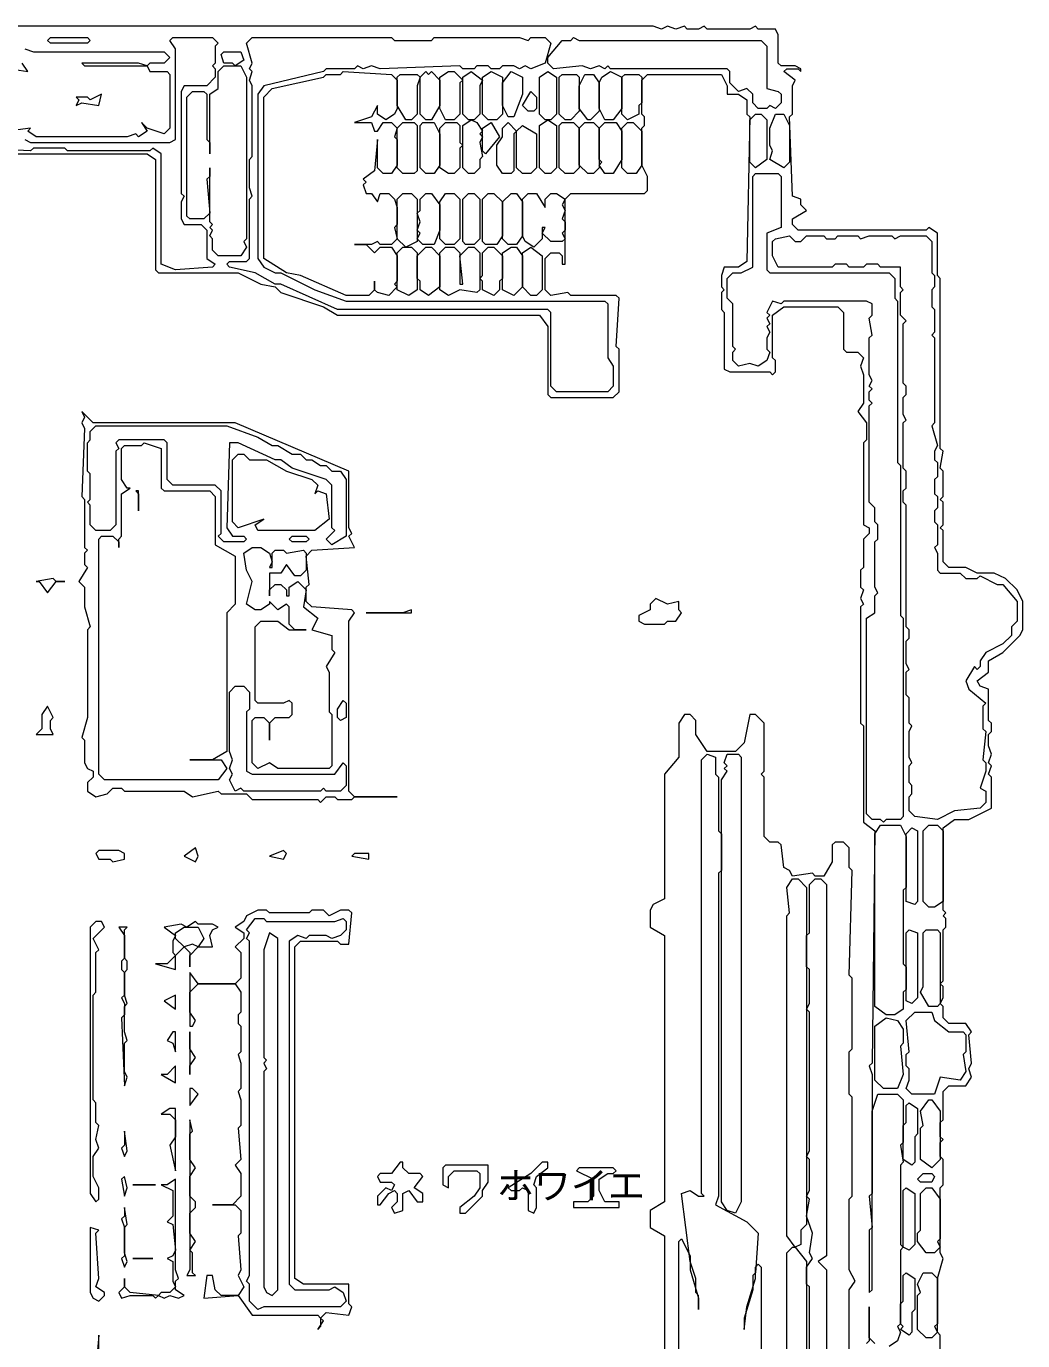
# Model space of a CAD drawing. Header units: millimetres. Extents: x -943 to 57094, y -4146 to 35497.
# Drawn here: x 42423 to 57094, y 16148 to 35497 of the extents above; entities that cross this region are included whole.
import ezdxf

# ---------------------------------------------------------------- set-up
doc = ezdxf.new("R2010")
doc.units = ezdxf.units.MM
doc.layers.add('EDITABLE_ROOM_LABELS', color=7, linetype='Continuous', lineweight=18, true_color=0x50555f)
doc.layers.add('RASTER_CONTOURS', color=7, linetype='Continuous', lineweight=18, true_color=0x50555f)
doc.styles.add('JAPANESE', font='msgothic.ttc')

msp = doc.modelspace()

# ---------------------------------------------------------------- linework, layer by layer
at = {"layer": 'RASTER_CONTOURS'}
for points in [[(55880, 16023), (55880, 16231), (55838, 16273), (55838, 17065), (55922, 17357), (55880, 17441), (55880, 18400), (55922, 18441), (55922, 18817), (55880, 18859), (55880, 19067), (55922, 19109), (55880, 19150), (55880, 19359), (55922, 19401), (55922, 19818), (56006, 19901), (56257, 19901), (56341, 20026), (56299, 20151), (56341, 20235), (56299, 20652), (56341, 20693), (56257, 20818), (56006, 20818), (55922, 20902), (55922, 21069), (55880, 21110), (55922, 21194), (55922, 21361), (55880, 21402), (55922, 21444), (55922, 22195), (55964, 22236), (55964, 22361), (55922, 22403), (55964, 22445), (55922, 22486), (55922, 23696), (56090, 23821), (56299, 23821), (56634, 23988), (56634, 24446), (56592, 24488), (56634, 24613), (56592, 24655), (56634, 24780), (56592, 24905), (56592, 25072), (56634, 25114), (56634, 25239), (56592, 25280), (56592, 25739), (56466, 25781), (56424, 25864), (56592, 25989), (56592, 26156), (56801, 26281), (57052, 26531), (57094, 26615), (57094, 27032), (57010, 27199), (56843, 27366), (56676, 27449), (56424, 27449), (56257, 27532), (56006, 27532), (55922, 27616), (55922, 28074), (55880, 28116), (55922, 28158), (55922, 28491), (55880, 28533), (55922, 28575), (55922, 28950), (55880, 28992), (55922, 29242), (55880, 29284), (55880, 31786), (55838, 31828), (55838, 32453), (55713, 32536), (55671, 32495), (53787, 32495), (53704, 32578), (53704, 32662), (53913, 32787), (53829, 32870), (53829, 32953), (53704, 32995), (53662, 34163), (53704, 34204), (53704, 34621), (53745, 34705), (53578, 34830), (53620, 34872), (53787, 34872), (53829, 34830), (53829, 34872), (53745, 34913), (53536, 34913), (53494, 34955), (53494, 35372), (53452, 35456), (53201, 35456), (53159, 35497), (53076, 35456), (52448, 35456), (52406, 35497), (52322, 35456), (52155, 35456), (52113, 35497), (51987, 35456), (51862, 35497), (51778, 35456), (51653, 35497), (6026, 35497)], [(42402, 33829), (42485, 33787), (44536, 33787), (44620, 33829), (44620, 35164), (44536, 35289), (44578, 35330), (45164, 35330), (45248, 35247), (45206, 35205), (45206, 34955), (45164, 34913), (45206, 34872), (45206, 34747), (45081, 34621), (44746, 34621), (44704, 34538), (44704, 33037), (44746, 32995), (44704, 32912), (44704, 32662), (44746, 32578), (44997, 32578), (45081, 32495), (45081, 32078), (45206, 31994), (45164, 31953), (44620, 31911), (44411, 31994), (44411, 33621), (44285, 33704), (44243, 33662), (43030, 33662), (42988, 33704), (42527, 33704), (42485, 33662), (41648, 33704)], [(42402, 35164), (42527, 35122), (44453, 35122), (44536, 35039), (44453, 34955), (44243, 34955), (44202, 34913), (44076, 34955), (43239, 34955), (43281, 34913), (44202, 34913), (44243, 34830), (44495, 34830), (44536, 34788), (44536, 33996), (44453, 33913), (44202, 33996), (44118, 34079), (44202, 33954), (44076, 33871), (44034, 33913), (43909, 33871), (42569, 33871), (42444, 33954), (42485, 33996), (42151, 33954)], [(42192, 34872), (42444, 34830), (42360, 34955)], [(41397, 33621), (44202, 33621), (44327, 33537), (44327, 31911), (44369, 31869), (45541, 31869), (45876, 31702), (46085, 31661), (46169, 31577), (46797, 31369), (47006, 31244), (49978, 31244), (50104, 31077), (50104, 30076), (50146, 30034), (51066, 30034), (51150, 30118), (51150, 30743), (51108, 30785), (51150, 31494), (51108, 31536), (50439, 31536), (50397, 31577), (50146, 31536), (50062, 31619), (50062, 32078), (50146, 32161), (50271, 32161), (50313, 32119), (50313, 31994), (50355, 31994), (50355, 32953), (50439, 33037), (51527, 33037), (51569, 33079), (51569, 33287), (51485, 33454), (51485, 33996), (51527, 34038), (51527, 34163), (51485, 34204), (51485, 34705), (51569, 34788), (52657, 34788), (52741, 34621), (52741, 34496), (52908, 34496), (53034, 34413), (53034, 34204), (53076, 34163), (53034, 32036), (52908, 31953), (52699, 31953), (52657, 31828), (52657, 31661), (52699, 31619), (52657, 31577), (52657, 31327), (52699, 31285), (52699, 30451), (52783, 30410), (53369, 30410), (53411, 30368), (53452, 30410), (53452, 30576), (53411, 30618), (53411, 31244), (53578, 31369), (54373, 31369), (54457, 31285), (54457, 30743), (54499, 30702), (54666, 30702), (54750, 30618), (54708, 30493), (54750, 30368), (54750, 29951), (54666, 29826), (54792, 29659), (54792, 29409), (54750, 29367), (54750, 28158), (54834, 28116), (54834, 28033), (54750, 27949), (54750, 27532), (54708, 27491), (54708, 27240), (54750, 27199), (54708, 27074), (54750, 26990), (54708, 26949), (54708, 25239), (54750, 25197), (54750, 23779), (54918, 23654), (54876, 20235), (54834, 20193), (54876, 20068), (54876, 18316), (54834, 18275), (54876, 17816), (54834, 17774), (54834, 16857), (54876, 16899), (54876, 19526), (54959, 19776), (55252, 19776), (55336, 19693), (55336, 19067), (55294, 19025), (55336, 18775), (55294, 18733), (55294, 17566), (55336, 17524), (55294, 17482), (55294, 16398), (55252, 16356), (55294, 16273), (55252, 16148), (55127, 16065)], [(54541, 12687), (54541, 16899), (54625, 17024), (54541, 17190), (54541, 18233), (54583, 18275), (54583, 19734), (54541, 19776), (54541, 20401), (54583, 20443), (54583, 21486), (54541, 21527), (54583, 23070), (54541, 23112), (54541, 23404), (54457, 23487), (54331, 23487), (54290, 23446), (54290, 23195), (54164, 22987), (54038, 22987), (53997, 23029), (53704, 22987), (53662, 23070), (53578, 23112), (53536, 23446), (53494, 23487), (53369, 23487), (53285, 23571), (53285, 24446), (53243, 24488), (53285, 24530), (53285, 25239), (53159, 25364), (53076, 25364), (52992, 24947), (52866, 24822), (52448, 24822), (52280, 25072), (52280, 25280), (52197, 25364), (52113, 25364), (52029, 25239), (52029, 24738), (51820, 24488), (51820, 22653), (51653, 22570), (51611, 22486), (51611, 22236), (51820, 22111), (51820, 18191), (51611, 18066), (51611, 17816), (51820, 17691), (51820, 13437)], [(52029, 11769), (52029, 17607), (52071, 17649), (52197, 17399), (52197, 17190), (52322, 16773), (52322, 16607), (52322, 16815), (52280, 16857), (52280, 17065), (52197, 17316), (52071, 18316), (52197, 18358), (52322, 18275), (52406, 18275), (52364, 18316), (52364, 24697), (52448, 24780), (52573, 24738), (52573, 24488), (52615, 24446), (52615, 23654), (52657, 23612), (52657, 23070), (52615, 23029), (52615, 18275), (52573, 18150), (53034, 17899), (53201, 17733), (53159, 17149), (53118, 17107), (53118, 16899), (52992, 16482), (52992, 16315), (53034, 16648), (53159, 17065), (53159, 17232), (53201, 17274), (53243, 17232), (53243, 14271)], [(53955, 16023), (53955, 16940), (53913, 16982), (53913, 17232), (53997, 17357), (53955, 17441), (53997, 17733), (53913, 17983), (53955, 18233), (53913, 18275), (53955, 18358), (53955, 18817), (53913, 18859), (53955, 18942), (53955, 20985), (53913, 21027), (53955, 21110), (53955, 21611), (53913, 21652), (53913, 22111), (53955, 22153), (53955, 22862), (54038, 22945), (54122, 22945), (54206, 22862), (54206, 17399), (54080, 17316), (54206, 17190), (54206, 11436)], [(53620, 15105), (53620, 17441), (53704, 17524), (53745, 17524), (53913, 17316), (53913, 15314)], [(54918, 16106), (54834, 16190), (54834, 16648), (54834, 16148), (54792, 16106)]]:
    msp.add_lwpolyline(points, dxfattribs=at)
for points in [[(42737, 35289), (42778, 35330), (43323, 35330), (43364, 35289), (43323, 35247), (42778, 35247)], [(45667, 35247), (45750, 35330), (47801, 35330), (47843, 35289), (48388, 35289), (48429, 35330), (49685, 35330), (49811, 35289), (49853, 35330), (50062, 35330), (50146, 35247), (50062, 34955), (49853, 34872), (49769, 34913), (49685, 34872), (49601, 34913), (49434, 34913), (49392, 34872), (49267, 34872), (49225, 34913), (49057, 34913), (49015, 34872), (48848, 34872), (48806, 34913), (47634, 34872), (47508, 34913), (47383, 34872), (47299, 34913), (47257, 34872), (46839, 34872), (46797, 34830), (45918, 34621), (45834, 34496), (45834, 32078), (45918, 31953), (46085, 31869), (46169, 31869), (46671, 31619), (47132, 31452), (50941, 31452), (50983, 31411), (50983, 30618), (51066, 30493), (51066, 30201), (50983, 30118), (50229, 30118), (50146, 30201), (50146, 31285), (50104, 31327), (47006, 31327), (46169, 31702), (46085, 31702), (45792, 31869), (45416, 31953), (45374, 31994), (45416, 32036), (45667, 32036), (45709, 32078), (45709, 32953), (45750, 32995), (45709, 33120), (45709, 33537), (45750, 33579), (45750, 34621), (45709, 34705), (45750, 34830), (45709, 34872), (45750, 34955)], [(50104, 35039), (50313, 35289), (50439, 35289), (50480, 35330), (50564, 35289), (53243, 35289), (53327, 35205), (53327, 34580), (53494, 34538), (53536, 34496), (53536, 34371), (53452, 34288), (53369, 34330), (53327, 34288), (53201, 34288), (53118, 34371), (53118, 34496), (53034, 34580), (52908, 34538), (52783, 34663), (52783, 34830), (52741, 34872), (51025, 34872), (50983, 34913), (50941, 34872), (50857, 34913), (50732, 34872), (50606, 34913), (50187, 34872), (50104, 34955)], [(45290, 35080), (45332, 35122), (45583, 35122), (45625, 34997), (45499, 34913), (45457, 34955), (45332, 34955)], [(45332, 34913), (45583, 34913), (45667, 34747), (45667, 32370), (45625, 32328), (45667, 32245), (45583, 32119), (45248, 32119), (45164, 32203), (45164, 32370), (45123, 32411), (45164, 32495), (45123, 32536), (45164, 32578), (45123, 32620), (45123, 33412), (45123, 33287), (45081, 33245), (45123, 32745), (45039, 32662), (44830, 32662), (44788, 32703), (44788, 34455), (44871, 34538), (45039, 34538), (45081, 34496), (45081, 33829), (45123, 33787), (45123, 33621), (45123, 34496), (45248, 34580), (45248, 34830)], [(46043, 34580), (46797, 34747), (46839, 34788), (47048, 34788), (47090, 34830), (47801, 34788), (47885, 34705), (47885, 34288), (47843, 34204), (47718, 34121), (47592, 34204), (47592, 34330), (47508, 34163), (47257, 34079), (47508, 34079), (47550, 33954), (47592, 33954), (47676, 34079), (47801, 34079), (47885, 33996), (47843, 33871), (47885, 33829), (47885, 33454), (47801, 33329), (47676, 33329), (47592, 33412), (47592, 33829), (47550, 33370), (47383, 33245), (47425, 33204), (47383, 33162), (47425, 33037), (47508, 33037), (47592, 32912), (47634, 33037), (47760, 33037), (47843, 32953), (47885, 32828), (47885, 32578), (47843, 32536), (47885, 32370), (47801, 32286), (47634, 32286), (47592, 32328), (47508, 32286), (47257, 32286), (47425, 32286), (47550, 32161), (47634, 32245), (47801, 32245), (47885, 32119), (47885, 31744), (47843, 31702), (47885, 31661), (47760, 31536), (47592, 31577), (47550, 31619), (47550, 31744), (47550, 31619), (47467, 31536), (47132, 31536), (46462, 31828), (46253, 31869), (45918, 32078), (45918, 34455)], [(48304, 34830), (48346, 34788), (48388, 34830), (48513, 34705), (48513, 34330), (48388, 34121), (48304, 34121), (48220, 34204), (48220, 34747)], [(48639, 34830), (48722, 34830), (48848, 34705), (48806, 34663), (48806, 34204), (48722, 34121), (48597, 34121), (48513, 34288), (48513, 34747)], [(48974, 34830), (49141, 34705), (49099, 34621), (49099, 34204), (49015, 34121), (48932, 34121), (48848, 34204), (48848, 34747)], [(49267, 34830), (49434, 34747), (49434, 34204), (49350, 34121), (49225, 34121), (49141, 34204), (49141, 34747)], [(49560, 34830), (49727, 34747), (49727, 34496), (49601, 34163), (49518, 34163), (49434, 34330), (49434, 34663)], [(50104, 34830), (50229, 34747), (50229, 34204), (50146, 34121), (50062, 34121), (49978, 34204), (49978, 34747)], [(51025, 34830), (51192, 34747), (51192, 34288), (51066, 34121), (50941, 34121), (50857, 34288), (50857, 34663), (50899, 34747)], [(47927, 34788), (48178, 34788), (48220, 34747), (48178, 34621), (48178, 34204), (48095, 34121), (48011, 34121), (47885, 34330), (47885, 34747)], [(50313, 34788), (50522, 34788), (50564, 34747), (50564, 34246), (50439, 34121), (50355, 34121), (50271, 34204), (50271, 34747)], [(50648, 34788), (50773, 34788), (50857, 34663), (50857, 34246), (50732, 34121), (50690, 34121), (50564, 34288), (50564, 34621)], [(51443, 34788), (51485, 34747), (51485, 34371), (51443, 34330), (51443, 34204), (51276, 34121), (51192, 34204), (51192, 34747), (51234, 34788)], [(43532, 34496), (43364, 34413), (43323, 34455), (43155, 34455), (43197, 34413), (43155, 34330), (43239, 34371), (43490, 34330)], [(49853, 34538), (49936, 34455), (49936, 34288), (49894, 34246), (49811, 34246), (49727, 34330)], [(47969, 34079), (48136, 34079), (48178, 34038), (48178, 33370), (48136, 33329), (47969, 33329), (47885, 33412), (47885, 33996)], [(48262, 34079), (48429, 34079), (48513, 33913), (48513, 33454), (48429, 33329), (48304, 33329), (48220, 33412), (48220, 34038)], [(48597, 34079), (48764, 34079), (48806, 34038), (48806, 33787), (48848, 33746), (48806, 33704), (48806, 33412), (48722, 33329), (48639, 33329), (48513, 33412), (48513, 33996)], [(48974, 34121), (49057, 34079), (49141, 33954), (49099, 33913), (49141, 33871), (49099, 33787), (49141, 33579), (49099, 33537), (49099, 33412), (49015, 33329), (48932, 33329), (48848, 33412), (48848, 34038)], [(49267, 34079), (49392, 33871), (49183, 33621), (49141, 33662), (49141, 33996)], [(49518, 34079), (49643, 33954), (49601, 33913), (49601, 33370), (49560, 33329), (49434, 33329), (49350, 33454), (49350, 33746), (49434, 33871), (49434, 33996)], [(50104, 34121), (50229, 34038), (50229, 33412), (50146, 33329), (50062, 33329), (49978, 33412), (49978, 34038)], [(50313, 34079), (50480, 34079), (50564, 33996), (50564, 33412), (50480, 33329), (50355, 33329), (50271, 33412), (50271, 34038)], [(50648, 34079), (50773, 34079), (50857, 33996), (50857, 33412), (50773, 33329), (50690, 33329), (50564, 33454), (50564, 33996)], [(50941, 34079), (51108, 34079), (51192, 33954), (51192, 33537), (51066, 33329), (50941, 33329), (50857, 33454), (50899, 33496), (50857, 33537), (50857, 33996)], [(51276, 34079), (51360, 34079), (51485, 33954), (51485, 33454), (51401, 33329), (51276, 33329), (51192, 33412), (51192, 33996)], [(53243, 34204), (53327, 34121), (53327, 33537), (53159, 33412), (53076, 33496), (53076, 34121), (53159, 34204)], [(53452, 34204), (53578, 34204), (53662, 34038), (53662, 33496), (53578, 33412), (53369, 33537), (53411, 33662), (53369, 33746), (53369, 33996)], [(49727, 34038), (49936, 33913), (49936, 33412), (49853, 33329), (49727, 33329), (49643, 33412), (49643, 33954)], [(53159, 33329), (53494, 33329), (53536, 33287), (53536, 32536), (53327, 32453), (53327, 31911), (53369, 31869), (55127, 31869), (55211, 31786), (55211, 31494), (55252, 31452), (55252, 29075), (55294, 29034), (55294, 26823), (55336, 26782), (55336, 23863), (55294, 23821), (55085, 23821), (55043, 23779), (55001, 23821), (54876, 23821), (54792, 23904), (54792, 26782), (54918, 26865), (54918, 27115), (54959, 27157), (54918, 27240), (54918, 27908), (54959, 27949), (54959, 28158), (54918, 28200), (54918, 28408), (54834, 28491), (54834, 29909), (54876, 29951), (54834, 29993), (54834, 30118), (54876, 30159), (54834, 30201), (54876, 30285), (54834, 30368), (54834, 30910), (54876, 30952), (54834, 31202), (54876, 31244), (54876, 31411), (54792, 31452), (53578, 31452), (53536, 31411), (53411, 31452), (53327, 31285), (53369, 31244), (53327, 31202), (53369, 31119), (53327, 31077), (53369, 30994), (53327, 30910), (53327, 30743), (53369, 30702), (53327, 30576), (53201, 30493), (53076, 30535), (52908, 30493), (52825, 30576), (52825, 30702), (52866, 30743), (52825, 30785), (52825, 31411), (52741, 31494), (52741, 31786), (52825, 31869), (52950, 31869), (53118, 31953), (53118, 33287)], [(48095, 33037), (48178, 32953), (48178, 32328), (48011, 32245), (47885, 32370), (47885, 32953), (47969, 33037)], [(48304, 33037), (48388, 33037), (48513, 32870), (48513, 32495), (48429, 32286), (48262, 32286), (48178, 32370), (48220, 32453), (48178, 32495), (48220, 32620), (48178, 32745), (48220, 32787), (48220, 32953)], [(48597, 33037), (48722, 33037), (48806, 32953), (48806, 32370), (48722, 32286), (48597, 32286), (48513, 32370), (48513, 32912)], [(48932, 33037), (49015, 33037), (49099, 32953), (49099, 32370), (49015, 32286), (48890, 32286), (48848, 32328), (48848, 32953)], [(49225, 33037), (49308, 33037), (49434, 32912), (49434, 32411), (49350, 32286), (49183, 32286), (49141, 32328), (49141, 32953)], [(49560, 33037), (49643, 33037), (49727, 32912), (49727, 32411), (49643, 32286), (49518, 32286), (49434, 32370), (49434, 32912)], [(49811, 33037), (49936, 33037), (50062, 32828), (50062, 32953), (50146, 33037), (50229, 33037), (50355, 32953), (50313, 32870), (50355, 32787), (50313, 32662), (50355, 32620), (50355, 32495), (50313, 32453), (50355, 32370), (50313, 32328), (50146, 32328), (50020, 32453), (50062, 32536), (50020, 32536), (50020, 32370), (49894, 32245), (49769, 32328), (49727, 32411), (49727, 32953)], [(53452, 32370), (53662, 32411), (53745, 32328), (53829, 32328), (53913, 32411), (54164, 32411), (54206, 32370), (54331, 32370), (54373, 32411), (54666, 32411), (54708, 32370), (54834, 32411), (55169, 32411), (55211, 32370), (55294, 32411), (55671, 32411), (55755, 32328), (55755, 31869), (55797, 31828), (55797, 31661), (55755, 31619), (55755, 31369), (55797, 31327), (55797, 30994), (55755, 30952), (55797, 30910), (55797, 29659), (55755, 29617), (55838, 29325), (55797, 29242), (55797, 29117), (55838, 29075), (55838, 28867), (55797, 28825), (55797, 28617), (55838, 28575), (55838, 28408), (55797, 28366), (55797, 28200), (55838, 28158), (55838, 27866), (55797, 27824), (55838, 27741), (55838, 27491), (55880, 27449), (56173, 27449), (56257, 27366), (56424, 27366), (56466, 27407), (56717, 27282), (56801, 27282), (57010, 27032), (57010, 26740), (56927, 26657), (56927, 26531), (56801, 26406), (56550, 26281), (56466, 26156), (56466, 26073), (56424, 26031), (56383, 26073), (56257, 25864), (56299, 25739), (56550, 25531), (56508, 25489), (56508, 25155), (56550, 25114), (56508, 24697), (56550, 24655), (56550, 24530), (56466, 24280), (56550, 24238), (56550, 24071), (56466, 23988), (56090, 23946), (55838, 23821), (55504, 23863), (55420, 23946), (55420, 24155), (55462, 24196), (55462, 24321), (55420, 24363), (55420, 24613), (55462, 24655), (55420, 24738), (55420, 25114), (55462, 25197), (55420, 25239), (55420, 25614), (55378, 25656), (55378, 25989), (55420, 26031), (55378, 26114), (55378, 26448), (55420, 26490), (55420, 26615), (55378, 26657), (55378, 28450), (55336, 28491), (55336, 28658), (55378, 28700), (55378, 28950), (55336, 28992), (55336, 29659), (55378, 29701), (55336, 29784), (55336, 30034), (55378, 30076), (55378, 30201), (55336, 30243), (55336, 31119), (55378, 31160), (55294, 31244), (55294, 31577), (55336, 31619), (55294, 31661), (55294, 31953), (55001, 31953), (54959, 31994), (54792, 31994), (54750, 31953), (54541, 31953), (54499, 31994), (54331, 31994), (54290, 31953), (53494, 31953), (53411, 32119), (53411, 32328)], [(47969, 32245), (48095, 32245), (48178, 32161), (48178, 31619), (48053, 31536), (47885, 31619), (47885, 32161)], [(48304, 32245), (48388, 32245), (48513, 32119), (48513, 31661), (48346, 31536), (48220, 31619), (48220, 31744), (48178, 31786), (48178, 32119)], [(48597, 32245), (48722, 32245), (48806, 32161), (48806, 31702), (48848, 31702), (48806, 32119), (48932, 32245), (49015, 32245), (49099, 32161), (49099, 31619), (49057, 31577), (48806, 31619), (48639, 31536), (48513, 31619), (48513, 32161)], [(49225, 32245), (49308, 32245), (49434, 32119), (49434, 31786), (49392, 31744), (49392, 31619), (49308, 31536), (49141, 31619), (49141, 31744), (49099, 31786), (49141, 31828), (49141, 32161)], [(49560, 32245), (49643, 32245), (49727, 32119), (49727, 31661), (49601, 31536), (49434, 31619), (49434, 32161)], [(49853, 32245), (50020, 32119), (50020, 31619), (49936, 31536), (49853, 31536), (49727, 31661), (49727, 32161)], [(43239, 29826), (43281, 29742), (43239, 29659), (43281, 29576), (43239, 28575), (43281, 28533), (43281, 27824), (43323, 27783), (43281, 27741), (43281, 27574), (43323, 27532), (43197, 27324), (43281, 27240), (43281, 26949), (43364, 26657), (43323, 26615), (43323, 25322), (43239, 25030), (43281, 24989), (43281, 24655), (43323, 24572), (43406, 24530), (43406, 24446), (43323, 24363), (43323, 24238), (43448, 24155), (43616, 24196), (43699, 24280), (43825, 24280), (43867, 24238), (44746, 24238), (44871, 24155), (45248, 24238), (45290, 24196), (45667, 24196), (45750, 24113), (46713, 24113), (46755, 24071), (46839, 24155), (46964, 24155), (47006, 24113), (47215, 24113), (47257, 24155), (47885, 24155), (47257, 24155), (47174, 24238), (47174, 26740), (47257, 26865), (47215, 26907), (46629, 26949), (46546, 27032), (46546, 27240), (46588, 27282), (46546, 27699), (46629, 27783), (47257, 27824), (47174, 27991), (47215, 28033), (47174, 28116), (47174, 28950), (45499, 29659), (43406, 29659)], [(43364, 29534), (43448, 29617), (45374, 29617), (45834, 29451), (46043, 29325), (46127, 29325), (46336, 29200), (46462, 29200), (46546, 29117), (46629, 29117), (46755, 29034), (46839, 29034), (46922, 28950), (47048, 28950), (47132, 28825), (47132, 27991), (46922, 27866), (46839, 27949), (46964, 28074), (46922, 28116), (46922, 28742), (46839, 28825), (46336, 28992), (46169, 29117), (46085, 29117), (45541, 29367), (45416, 29367), (45374, 28116), (45457, 27991), (45625, 27991), (45667, 27949), (45625, 27908), (45332, 27908), (45248, 27991), (45290, 28033), (45290, 28658), (45206, 28742), (44578, 28742), (44495, 28825), (44495, 29367), (44453, 29409), (43783, 29409), (43741, 29367), (43783, 29284), (43741, 29242), (43741, 28158), (43657, 28074), (43448, 28074), (43364, 28158), (43364, 28450), (43323, 28491), (43364, 28533), (43364, 28908), (43323, 28950), (43323, 29367), (43364, 29409)], [(43867, 29325), (44118, 29325), (44160, 29367), (44411, 29284), (44411, 28700), (44453, 28658), (45123, 28658), (45206, 28575), (45206, 27866), (45499, 27699), (45499, 26990), (45374, 26865), (45374, 24822), (45164, 24697), (44830, 24697), (45290, 24697), (45374, 24572), (45248, 24405), (43574, 24405), (43490, 24488), (43490, 27949), (43532, 27991), (43699, 27991), (43783, 27908), (43783, 27824), (43783, 27949), (43825, 27991), (43825, 28617), (43950, 28700), (43909, 28700), (43825, 28825), (43825, 29284)], [(45457, 29117), (45541, 29200), (45625, 29200), (45709, 29117), (45960, 29117), (46253, 28950), (46629, 28825), (46713, 28742), (46671, 28617), (46713, 28658), (46839, 28617), (46881, 28241), (46671, 28074), (45834, 28074), (45792, 28158), (45918, 28241), (45541, 28116), (45457, 28200)], [(44034, 28658), (44076, 28617), (44076, 28366), (44076, 28658)], [(46295, 27949), (46336, 27991), (46546, 27991), (46588, 27949), (46546, 27908), (46336, 27908)], [(45750, 27824), (45876, 27824), (46002, 27741), (46043, 27616), (46002, 27532), (46043, 27532), (46043, 27741), (46085, 27783), (46211, 27783), (46253, 27741), (46504, 27783), (46546, 27741), (46546, 27491), (46462, 27407), (46378, 27407), (46253, 27574), (46169, 27449), (46002, 27449), (46002, 27115), (46002, 27199), (46085, 27282), (46169, 27282), (46253, 27199), (46253, 27115), (46295, 27115), (46295, 27240), (46420, 27324), (46546, 27199), (46504, 26949), (46713, 26782), (46629, 26615), (46922, 26531), (46922, 26323), (46964, 26281), (46839, 26073), (46881, 25989), (46881, 25406), (46922, 25364), (46922, 24613), (46881, 24572), (46127, 24572), (46002, 24655), (45834, 24572), (45750, 24655), (45750, 25280), (45792, 25322), (45918, 25322), (46002, 25239), (46002, 24989), (46002, 25239), (46085, 25322), (46295, 25322), (46336, 25364), (46336, 25531), (46295, 25572), (46211, 25531), (45834, 25531), (45792, 25572), (45792, 26657), (45876, 26740), (46127, 26740), (46295, 26615), (46546, 26615), (46378, 26615), (46295, 26698), (46295, 26949), (46253, 26990), (46127, 26907), (46002, 27032), (46002, 26990), (45876, 26907), (45792, 26907), (45667, 26990), (45750, 27324), (45667, 27491), (45625, 27741)], [(42569, 27324), (42611, 27324), (42737, 27157), (42862, 27324), (42988, 27324), (42862, 27324), (42820, 27366)], [(48095, 26907), (47969, 26865), (47425, 26865), (48095, 26865)], [(51443, 26823), (51443, 26740), (51527, 26698), (51820, 26698), (51862, 26740), (51987, 26740), (52071, 26865), (52029, 26907), (52029, 27032), (51862, 26990), (51694, 27074), (51611, 26990), (51611, 26907)], [(45416, 25697), (45499, 25781), (45625, 25781), (45709, 25697), (45709, 25447), (45667, 25406), (45667, 24530), (45750, 24488), (46964, 24488), (47090, 24655), (47132, 24613), (47132, 24321), (47048, 24238), (46839, 24238), (46797, 24280), (46755, 24238), (45625, 24238), (45583, 24280), (45499, 24238), (45416, 24405), (45457, 24488), (45416, 24572), (45457, 24697), (45416, 24822)], [(47090, 25572), (47132, 25531), (47132, 25322), (47048, 25280), (47006, 25322), (47006, 25447)], [(42737, 25489), (42653, 25364), (42653, 25155), (42569, 25072), (42820, 25072), (42778, 25155), (42778, 25280), (42820, 25322)], [(52741, 24780), (52908, 24780), (52950, 24738), (52950, 18191), (52866, 18024), (52741, 18066), (52657, 18191), (52657, 24405), (52741, 24530), (52699, 24572), (52741, 24613), (52699, 24655)], [(55001, 23738), (55294, 23738), (55378, 23571), (55378, 22820), (55336, 22778), (55336, 21694), (55378, 21652), (55378, 21319), (55336, 21277), (55336, 21027), (55211, 20944), (55085, 20944), (54918, 21069), (54918, 23612)], [(55462, 23696), (55545, 23654), (55545, 22612), (55504, 22570), (55378, 22612), (55378, 23612)], [(55713, 23738), (55838, 23738), (55922, 23654), (55922, 22612), (55797, 22528), (55713, 22528), (55629, 22612), (55629, 23654)], [(43448, 23321), (43490, 23237), (43657, 23237), (43699, 23195), (43867, 23237), (43867, 23321), (43783, 23362), (43490, 23362)], [(44913, 23404), (44746, 23279), (44913, 23195), (44955, 23279)], [(46253, 23321), (46211, 23362), (46002, 23279), (46211, 23237)], [(47215, 23279), (47467, 23237), (47467, 23321), (47257, 23321)], [(53704, 22945), (53787, 22945), (53913, 22820), (53913, 17858), (53829, 17774), (53829, 17566), (53745, 17524), (53620, 17691), (53620, 22403), (53662, 22445), (53620, 22820)], [(45834, 22486), (45667, 22403), (45625, 22320), (45499, 22236), (45625, 22153), (45625, 22069), (45499, 21944), (45583, 21861), (45583, 21486), (45499, 21402), (44955, 21402), (44830, 21569), (44830, 20777), (44871, 20777), (44913, 20860), (44830, 20985), (44830, 21277), (44955, 21402), (45499, 21402), (45583, 21277), (45583, 20985), (45541, 20944), (45541, 20818), (45583, 20777), (45583, 20401), (45541, 20360), (45583, 20235), (45583, 19859), (45541, 19818), (45583, 19693), (45583, 19317), (45541, 19276), (45583, 18817), (45499, 18733), (45583, 18608), (45583, 18275), (45457, 18150), (45164, 18150), (45499, 18150), (45583, 18066), (45583, 17733), (45541, 17691), (45583, 17190), (45541, 17107), (45625, 16940), (45541, 16815), (45290, 16815), (45206, 16899), (45164, 17107), (45081, 17107), (45039, 16773), (45541, 16815), (45750, 16523), (46713, 16523), (46755, 16482), (46755, 16356), (46713, 16315), (46797, 16440), (46755, 16482), (46839, 16565), (47174, 16523), (47215, 16648), (47174, 16690), (47174, 16982), (46504, 16982), (46378, 17065), (46378, 21944), (46462, 22028), (47006, 22028), (47048, 21986), (47174, 21986), (47215, 22445), (47174, 22486), (47048, 22486), (46881, 22403), (46797, 22486), (46629, 22486), (46588, 22445), (46002, 22445), (45960, 22486)], [(43532, 22320), (43448, 22320), (43364, 22236), (43364, 18316), (43448, 18191), (43490, 18233), (43490, 18400), (43406, 18567), (43406, 18859), (43490, 18984), (43448, 19109), (43490, 19317), (43448, 19359), (43448, 19651), (43406, 19693), (43406, 21235), (43448, 21277), (43448, 21861), (43490, 21903), (43406, 22069), (43574, 22236)], [(45248, 22236), (45164, 22278), (44955, 22278), (44913, 22320), (44788, 22236), (44704, 22278), (44453, 22236), (44620, 22111), (44578, 22028), (44578, 21861), (44620, 21819), (44495, 21694), (44327, 21694), (44620, 21611), (44620, 21819), (44746, 21944), (44830, 21861), (44830, 21652), (44830, 21819), (44955, 21944), (45164, 21944), (45123, 22111), (45164, 22195)], [(45792, 22361), (45918, 22361), (45960, 22320), (46964, 22320), (47090, 22361), (47132, 22320), (47132, 22195), (47048, 22111), (46922, 22069), (46839, 22111), (46588, 22111), (46546, 22069), (46420, 22111), (46295, 22028), (46295, 16982), (46378, 16899), (46881, 16899), (46964, 16940), (47090, 16857), (47132, 16732), (47048, 16648), (45918, 16648), (45834, 16607), (45709, 16732), (45709, 16982), (45667, 17024), (45709, 17107), (45709, 22028), (45667, 22069), (45709, 22153), (45667, 22195)], [(43783, 22236), (43867, 22111), (43867, 21778), (43825, 21736), (43825, 21611), (43867, 21569), (43867, 21235), (43825, 21194), (43867, 21110), (43867, 20944), (43825, 20902), (43867, 19901), (43909, 20026), (43867, 20110), (43867, 20527), (43909, 20568), (43867, 20693), (43867, 21069), (43909, 21110), (43867, 21235), (43867, 21569), (43909, 21611), (43909, 21736), (43867, 21778), (43867, 22195), (43909, 22236)], [(44620, 22153), (44746, 22236), (44955, 22236), (45039, 22069), (44955, 21944), (44871, 21986), (44746, 21944), (44620, 22069)], [(46002, 22153), (45918, 21903), (45918, 20318), (45960, 20276), (45918, 20235), (45960, 20151), (45918, 20110), (45918, 16940), (45960, 16857), (46043, 16815), (46127, 16899), (46127, 22069)], [(55420, 22195), (55545, 22153), (55545, 21194), (55462, 21110), (55378, 21152), (55378, 22153)], [(55671, 22195), (55838, 22195), (55880, 22153), (55880, 21110), (55838, 21069), (55713, 21069), (55587, 21277), (55629, 21361), (55629, 22153)], [(44453, 21152), (44620, 21027), (44620, 21235)], [(55085, 20902), (55252, 20860), (55336, 20735), (55336, 20527), (55294, 20485), (55336, 20068), (55252, 19859), (55043, 19859), (54918, 19984), (54918, 20777)], [(55504, 20985), (55755, 20985), (55797, 20860), (56006, 20693), (56215, 20693), (56257, 20652), (56257, 20401), (56215, 20360), (56257, 20110), (56173, 19984), (55880, 20026), (55797, 19776), (55462, 19776), (55378, 19859), (55420, 19984), (55420, 20151), (55378, 20193), (55378, 20360), (55420, 20401), (55378, 20860)], [(44578, 20693), (44495, 20568), (44578, 20527), (44620, 20401), (44620, 20693)], [(44830, 20693), (44830, 20068), (44830, 20193), (44913, 20318), (44830, 20443)], [(44620, 20193), (44495, 20068), (44411, 20068), (44620, 19943)], [(44871, 19859), (44830, 19859), (44830, 19609), (44955, 19776)], [(44536, 19567), (44411, 19484), (44536, 19484), (44620, 19401), (44620, 19150), (44536, 19025), (44620, 18650), (44620, 19567)], [(55420, 19651), (55545, 19567), (55545, 19192), (55504, 19150), (55504, 18775), (55462, 18733), (55336, 18817), (55336, 19317), (55378, 19359), (55378, 19609)], [(55713, 19693), (55755, 19693), (55880, 19526), (55880, 18817), (55755, 18692), (55587, 18817), (55587, 19276), (55629, 19317), (55587, 19526)], [(44830, 19401), (44830, 17190), (44788, 17107), (44913, 17107), (44871, 17149), (44871, 17441), (44830, 17482), (44913, 17607), (44830, 17733), (44830, 18024), (44913, 18108), (44913, 18191), (44830, 18275), (44830, 18567), (44913, 18692), (44830, 18817), (44830, 19192), (44871, 19234)], [(43867, 19234), (43867, 19025), (43825, 18984), (43867, 18859), (43909, 18942)], [(47969, 18775), (47927, 18775), (47801, 18608), (47634, 18608), (47592, 18567), (47634, 18483), (47801, 18483), (47843, 18441), (47801, 18358), (47718, 18400), (47592, 18275), (47592, 18150), (47634, 18150), (47760, 18316), (47843, 18358), (47885, 18316), (47885, 18191), (47801, 18108), (47843, 18024), (47969, 18066), (47969, 18316), (48053, 18358), (48178, 18191), (48262, 18191), (48262, 18316), (48136, 18400), (48262, 18567), (48220, 18608), (48053, 18608), (47969, 18692)], [(50104, 18775), (50020, 18775), (49853, 18608), (49518, 18400), (49560, 18358), (49685, 18358), (49727, 18400), (49811, 18358), (49811, 18066), (49894, 18024), (49936, 18108), (49936, 18400), (49894, 18441), (49936, 18567), (50104, 18692)], [(49225, 18733), (48597, 18733), (48555, 18692), (48555, 18441), (48639, 18400), (48639, 18567), (48722, 18650), (49057, 18650), (49099, 18608), (49099, 18400), (49015, 18275), (48806, 18108), (48806, 18024), (48890, 18024), (49141, 18275), (49141, 18358), (49225, 18483)], [(50522, 18650), (50773, 18525), (50773, 18275), (50690, 18191), (50480, 18191), (50480, 18108), (51150, 18108), (51150, 18191), (50941, 18191), (50857, 18358), (50857, 18525), (50983, 18608), (51066, 18608), (51108, 18650), (51066, 18692), (50564, 18692)], [(55545, 18525), (55629, 18608), (55755, 18608), (55797, 18567), (55755, 18483), (55587, 18483)], [(44620, 18525), (44495, 18441), (44411, 18441), (44578, 18358), (44578, 17983), (44495, 17899), (44578, 17858), (44620, 17482), (44578, 17399), (44495, 17357), (44578, 17316), (44578, 17024), (44620, 16940), (44536, 16857), (44411, 16857), (44369, 16815), (43950, 16857), (43867, 16940), (43867, 17065), (43867, 16940), (43783, 16857), (43825, 16773), (43950, 16815), (44285, 16815), (44327, 16773), (44369, 16815), (44453, 16773), (44536, 16815), (44662, 16773), (44746, 16815), (44620, 16899), (44620, 17024), (44662, 17065), (44620, 17190)], [(43867, 18567), (43825, 18525), (43867, 18275), (43909, 18400)], [(43992, 18441), (44327, 18441)], [(55378, 18400), (55504, 18316), (55504, 17566), (55420, 17482), (55336, 17524), (55336, 18358)], [(55671, 18400), (55755, 18400), (55880, 18233), (55880, 17649), (55838, 17607), (55880, 17524), (55797, 17441), (55671, 17441), (55545, 17607), (55545, 17733), (55587, 17774), (55587, 18316)], [(43867, 18108), (43867, 17983), (43825, 17941), (43867, 17816), (43867, 17399), (43825, 17357), (43867, 17232), (43909, 17316), (43867, 17441), (43867, 17816), (43909, 17858)], [(43364, 17816), (43364, 16857), (43406, 16773), (43490, 16732), (43574, 16815), (43574, 16857), (43448, 16940), (43490, 17065), (43448, 17733), (43490, 17774)], [(43992, 17357), (44285, 17357)], [(55378, 17149), (55504, 17065), (55504, 16607), (55462, 16565), (55462, 16273), (55420, 16231), (55294, 16315), (55336, 16356), (55294, 16398), (55294, 16690), (55336, 16732), (55336, 17107)], [(55629, 17149), (55755, 17149), (55838, 17065), (55838, 16398), (55797, 16356), (55838, 16273), (55755, 16190), (55671, 16190), (55545, 16315), (55545, 16815), (55587, 16857), (55545, 16982)], [(43490, 16231), (43448, 15731), (43490, 15689), (43532, 15731), (43657, 15731), (43699, 15689), (43867, 15773), (43783, 15856), (43532, 15856), (43490, 15898)]]:
    msp.add_lwpolyline(points, close=True, dxfattribs=at)

# ---------------------------------------------------------------- texts
at = {"layer": 'EDITABLE_ROOM_LABELS', "style": 'JAPANESE'}
msp.add_text('ホワイエ', height=400, dxfattribs=at).set_placement((49350, 18233))

doc.saveas('drawing.dxf')
